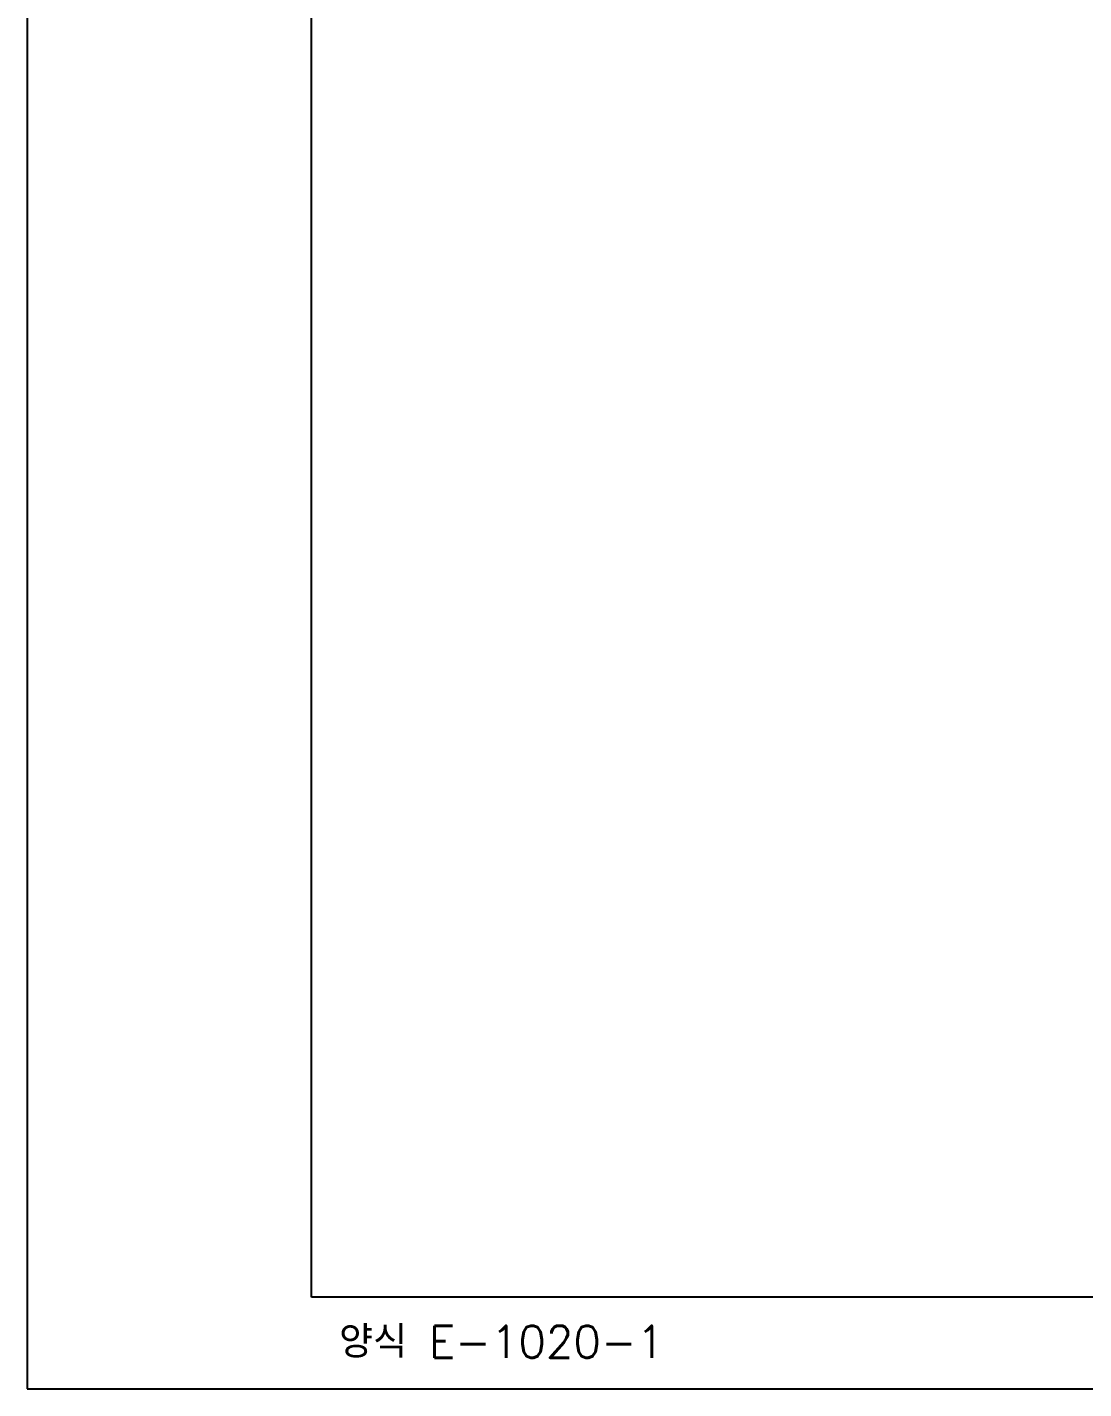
# Model space of a CAD drawing. Extents: x 43327 to 43747, y -38468 to -38171.
# Drawn here: x 43327.3 to 43442.5, y -38467.7 to -38319.2 of the extents above; entities that cross this region are included whole.
import ezdxf

# ---------------------------------------------------------------- set-up
doc = ezdxf.new("R2010")
doc.units = 0
doc.header["$LTSCALE"] = 7
doc.header["$MEASUREMENT"] = 0
doc.layers.get('0').update_dxf_attribs({"color": 2, "linetype": 'CONTINUOUS'})
doc.layers.add('DWG', color=7, linetype='CONTINUOUS')
doc.styles.add('GHS', font='ROMANS.shx', dxfattribs={"bigfont": 'GHS.shx'})

# ---------------------------------------------------------------- blocks, each defined once
blk = doc.blocks.new('BORDER')
for p, q in [((0, 1), (0, 0)), ((0, 0), (1, 0))]:
    blk.add_line(p, q)

msp = doc.modelspace()

# ---------------------------------------------------------------- linework, layer by layer
at = {"color": 4}
for p, q in [((43358.28, -38457.74), (43358.28, -38183.74)), ((43736.28, -38457.74), (43358.28, -38457.74))]:
    msp.add_line(p, q, dxfattribs=at)

# ---------------------------------------------------------------- block references
at = {"xscale": 420, "yscale": 297, "zscale": 420}
msp.add_blockref('BORDER', (43327.28, -38467.74), dxfattribs=at)

# ---------------------------------------------------------------- texts
at = {"layer": 'DWG', "style": 'GHS'}
msp.add_text('양식 E-1020-1', height=3.5, dxfattribs=at).set_placement((43361.31, -38464.37))

doc.saveas('drawing.dxf')
